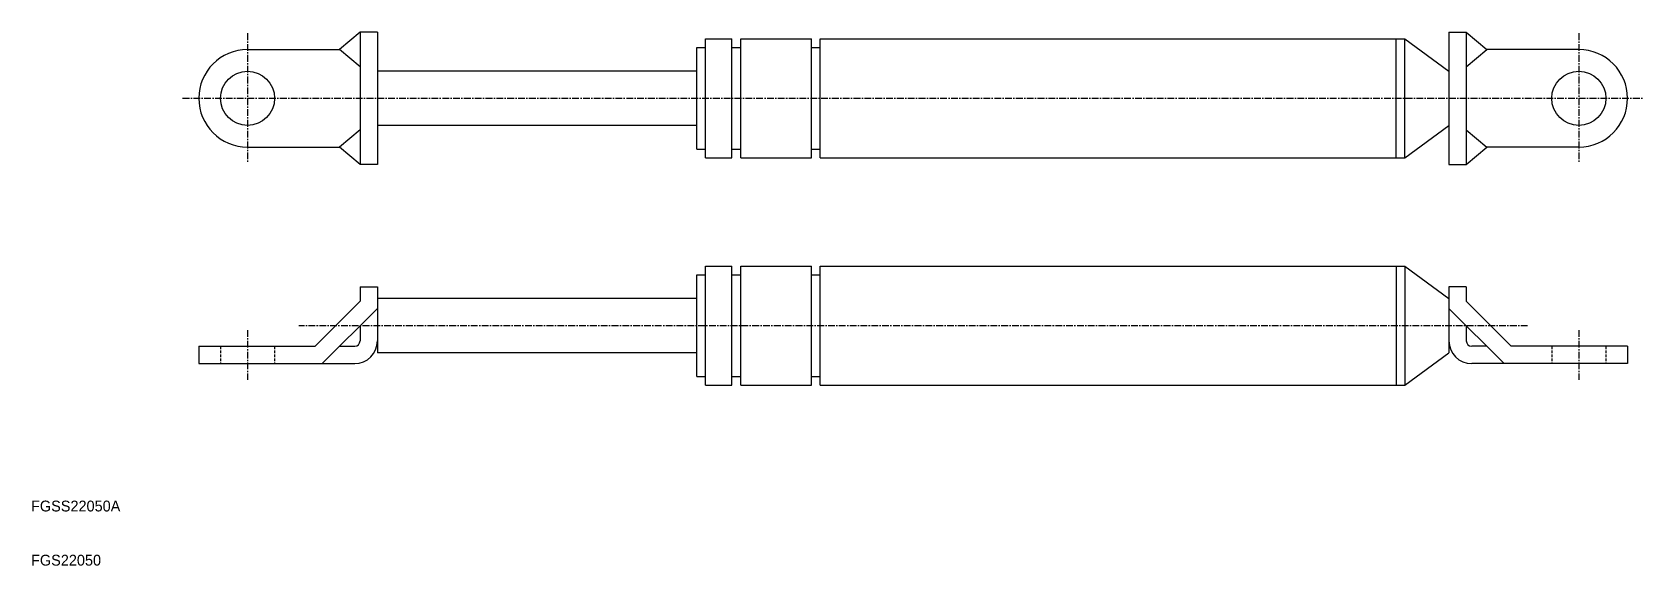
# Model space of a CAD drawing. Extents: x 10 to 308, y 10 to 108.
import ezdxf

# ---------------------------------------------------------------- set-up
doc = ezdxf.new("R2010")
doc.units = 0
doc.linetypes.add('CENTER', pattern=[2, 1.25, -0.25, 0.25, -0.25])
doc.linetypes.add('DASHED', pattern=[0.75, 0.5, -0.25])
doc.layers.get('0').update_dxf_attribs({"linetype": 'CONTINUOUS'})
doc.layers.add('CENTER', color=1, linetype='CENTER')

msp = doc.modelspace()

# ---------------------------------------------------------------- linework, layer by layer
at = {"color": 7, "linetype": 'CONTINUOUS'}
for p, q in [((70.8, 108.5), (67, 105.3)), ((70.8, 108.5), (70.8, 84.1)), ((74, 108.5), (70.8, 108.5)), ((74, 108.5), (74, 84.1)), ((134.63, 85.3), (134.63, 107.3)), ((134.63, 107.3), (139.52, 107.3)), ((139.52, 85.3), (139.52, 107.3)), ((141.15, 85.3), (141.15, 107.3)), ((141.15, 107.3), (154.19, 107.3)), ((154.19, 85.3), (154.19, 107.3)), ((155.82, 107.3), (263.85, 107.3)), ((155.82, 85.3), (155.82, 107.3)), ((262.22, 85.3), (262.22, 107.3)), ((263.85, 107.3), (272, 101.3)), ((263.85, 85.3), (263.85, 107.3)), ((272, 108.5), (272, 84.1)), ((272, 108.5), (275.2, 108.5)), ((275.2, 108.5), (275.2, 84.1)), ((275.2, 108.5), (279, 105.3)), ((50, 105.3), (67, 105.3)), ((70.8, 102.1), (67, 105.3)), ((133, 86.93), (133, 105.67)), ((133, 105.67), (134.63, 105.67)), ((139.52, 105.67), (141.15, 105.67)), ((154.19, 105.67), (155.82, 105.67)), ((275.2, 102.1), (279, 105.3)), ((296, 105.3), (279, 105.3)), ((133, 101.3), (74, 101.3)), ((70.8, 90.5), (67, 87.3)), ((133, 91.3), (74, 91.3)), ((263.85, 85.3), (272, 91.3)), ((275.2, 90.5), (279, 87.3)), ((50, 87.3), (67, 87.3)), ((70.8, 84.1), (67, 87.3)), ((133, 86.93), (134.63, 86.93)), ((139.52, 86.93), (141.15, 86.93)), ((154.19, 86.93), (155.82, 86.93)), ((275.2, 84.1), (279, 87.3)), ((296, 87.3), (279, 87.3)), ((74, 84.1), (70.8, 84.1)), ((134.63, 85.3), (139.52, 85.3)), ((141.15, 85.3), (154.19, 85.3)), ((155.82, 85.3), (263.85, 85.3)), ((272, 84.1), (275.2, 84.1)), ((133, 44.93), (133, 63.67)), ((133, 63.67), (134.63, 63.67)), ((134.63, 43.3), (134.63, 65.3)), ((134.63, 65.3), (139.52, 65.3)), ((139.52, 43.3), (139.52, 65.3)), ((139.52, 63.67), (141.15, 63.67)), ((141.15, 43.3), (141.15, 65.3)), ((141.15, 65.3), (154.19, 65.3)), ((154.19, 43.3), (154.19, 65.3)), ((154.19, 63.67), (155.82, 63.67)), ((155.82, 65.3), (263.85, 65.3)), ((155.82, 43.3), (155.82, 65.3)), ((262.22, 65.3), (262.22, 43.3)), ((263.85, 65.3), (263.85, 43.3)), ((263.85, 65.3), (272, 59.3)), ((70.8, 61.5), (70.8, 58.825483)), ((70.8, 61.5), (74, 61.5)), ((74, 61.5), (74, 49.3)), ((272, 61.5), (272, 49.3)), ((275.2, 61.5), (272, 61.5)), ((275.2, 61.5), (275.2, 58.825483)), ((70.8, 58.825483), (62.474517, 50.5)), ((74, 57.5), (63.8, 47.3)), ((133, 59.3), (74, 59.3)), ((272, 57.5), (282.2, 47.3)), ((275.2, 58.825483), (283.525483, 50.5)), ((70.8, 54.3), (70.8, 51.5)), ((275.2, 54.3), (275.2, 51.5)), ((41, 50.5), (62.474517, 50.5)), ((41, 50.5), (41, 47.3)), ((67, 50.5), (69.8, 50.5)), ((133, 49.3), (74, 49.3)), ((263.85, 43.3), (272, 49.3)), ((279, 50.5), (276.2, 50.5)), ((305, 50.5), (283.525483, 50.5)), ((305, 50.5), (305, 47.3)), ((41, 47.3), (69.8, 47.3)), ((133, 44.93), (134.63, 44.93)), ((139.52, 44.93), (141.15, 44.93)), ((154.19, 44.93), (155.82, 44.93)), ((305, 47.3), (276.2, 47.3)), ((134.63, 43.3), (139.52, 43.3)), ((141.15, 43.3), (154.19, 43.3)), ((155.82, 43.3), (263.85, 43.3))]:
    msp.add_line(p, q, dxfattribs=at)
at = {"color": 3, "linetype": 'DASHED'}
for p, q in [((45, 50.5), (45, 47.3)), ((55, 50.5), (55, 47.3)), ((291, 50.5), (291, 47.3)), ((301, 50.5), (301, 47.3))]:
    msp.add_line(p, q, dxfattribs=at)
at = {"color": 7, "linetype": 'CONTINUOUS'}
for centre in [(50, 96.3), (296, 96.3)]:
    msp.add_circle(centre, 5, dxfattribs=at)
for centre, radius, start, end in [((50, 96.3), 9, 90, 270), ((296, 96.3), 9, 270, 90), ((69.8, 51.5), 1, 270, 0), ((69.8, 51.5), 4.2, 270, 0), ((276.2, 51.5), 4.2, 180, 270), ((276.2, 51.5), 1, 180, 270)]:
    msp.add_arc(centre, radius, start, end, dxfattribs=at)
at = {"layer": 'CENTER', "color": 1, "linetype": 'CENTER'}
for p, q in [((50, 108.3), (50, 84.3)), ((296, 108.3), (296, 84.3)), ((38, 96.3), (308, 96.3)), ((286.525483, 54.3), (59.474517, 54.3)), ((50, 53.5), (50, 44.3)), ((296, 53.5), (296, 44.3))]:
    msp.add_line(p, q, dxfattribs=at)

# ---------------------------------------------------------------- texts
at = {"color": 7, "linetype": 'CONTINUOUS'}
for s, p in [('FGSS22050A', (10, 20)), ('FGS22050', (10, 10))]:
    msp.add_text(s, height=2, dxfattribs=at).set_placement(p)

doc.saveas('drawing.dxf')
